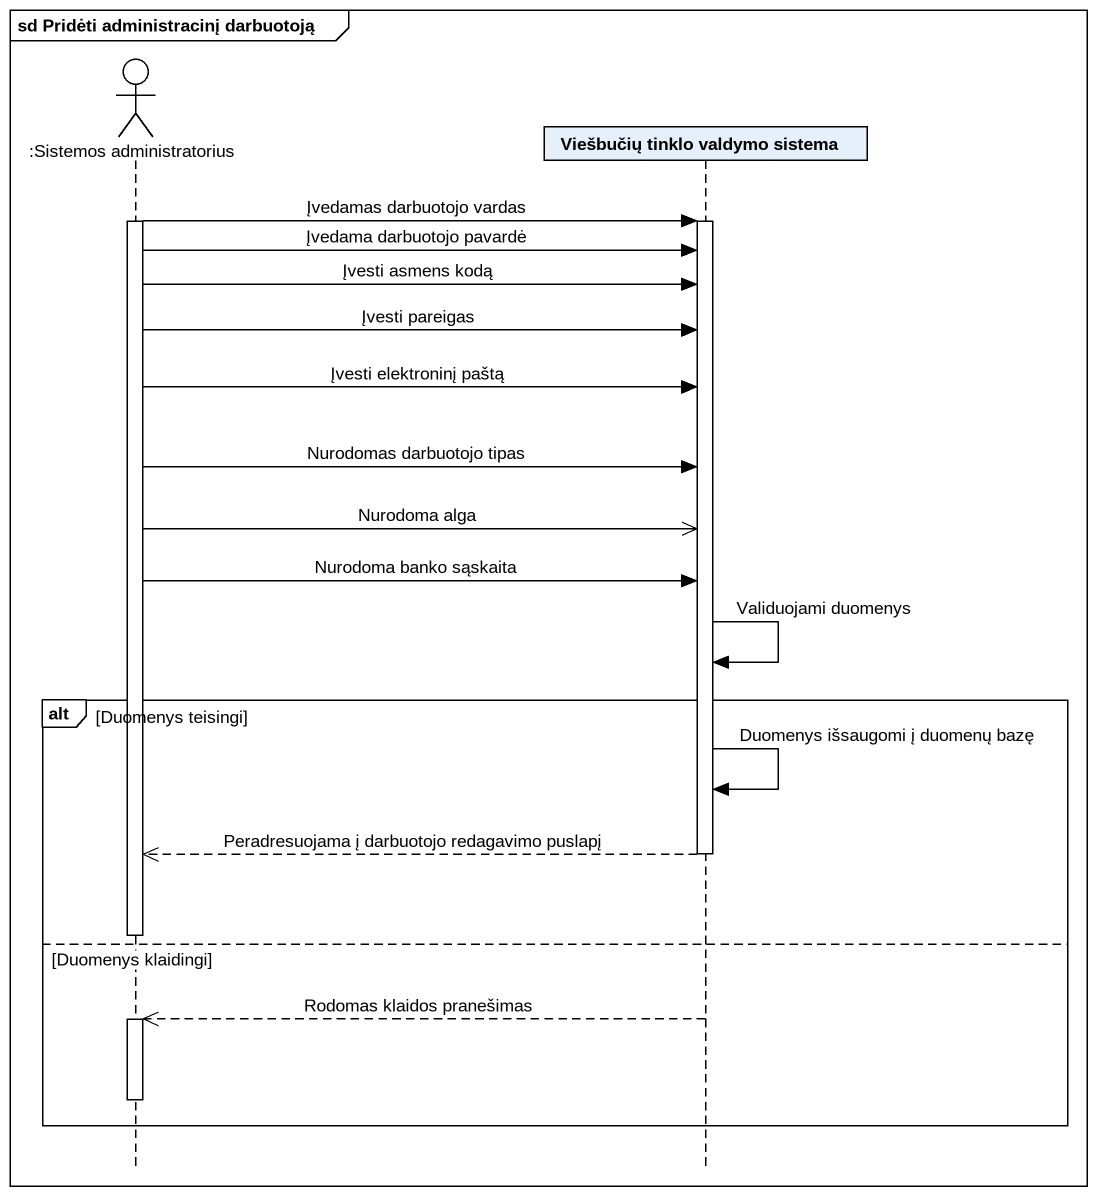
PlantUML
@startuml
mainframe sd Pridėti administracinį darbuotoją
hide footbox
actor ":Sistemos administratorius" as Sistemos_administratorius
participant "Viešbučių tinklo valdymo sistema" as Viešbučių_tinklo_valdymo

activate Sistemos_administratorius
Sistemos_administratorius -> Viešbučių_tinklo_valdymo : Įvedamas darbuotojo vardas
activate Viešbučių_tinklo_valdymo
Sistemos_administratorius -> Viešbučių_tinklo_valdymo : Įvedama darbuotojo pavardė
Sistemos_administratorius -> Viešbučių_tinklo_valdymo : Įvesti asmens kodą
Sistemos_administratorius -> Viešbučių_tinklo_valdymo : Įvesti pareigas
Sistemos_administratorius -> Viešbučių_tinklo_valdymo : Įvesti elektroninį paštą
Sistemos_administratorius -> Viešbučių_tinklo_valdymo : Nurodomas darbuotojo tipas
Sistemos_administratorius ->> Viešbučių_tinklo_valdymo : Nurodoma alga
Sistemos_administratorius -> Viešbučių_tinklo_valdymo : Nurodoma banko sąskaita
Viešbučių_tinklo_valdymo -> Viešbučių_tinklo_valdymo : Validuojami duomenys
alt Duomenys teisingi
  Viešbučių_tinklo_valdymo -> Viešbučių_tinklo_valdymo : Duomenys išsaugomi į duomenų bazę
  Viešbučių_tinklo_valdymo -->> Sistemos_administratorius : Peradresuojama į darbuotojo redagavimo puslapį
  deactivate Viešbučių_tinklo_valdymo
  deactivate Sistemos_administratorius
else Duomenys klaidingi
  Viešbučių_tinklo_valdymo -->> Sistemos_administratorius : Rodomas klaidos pranešimas
  activate Sistemos_administratorius
  deactivate Sistemos_administratorius
end
@enduml
